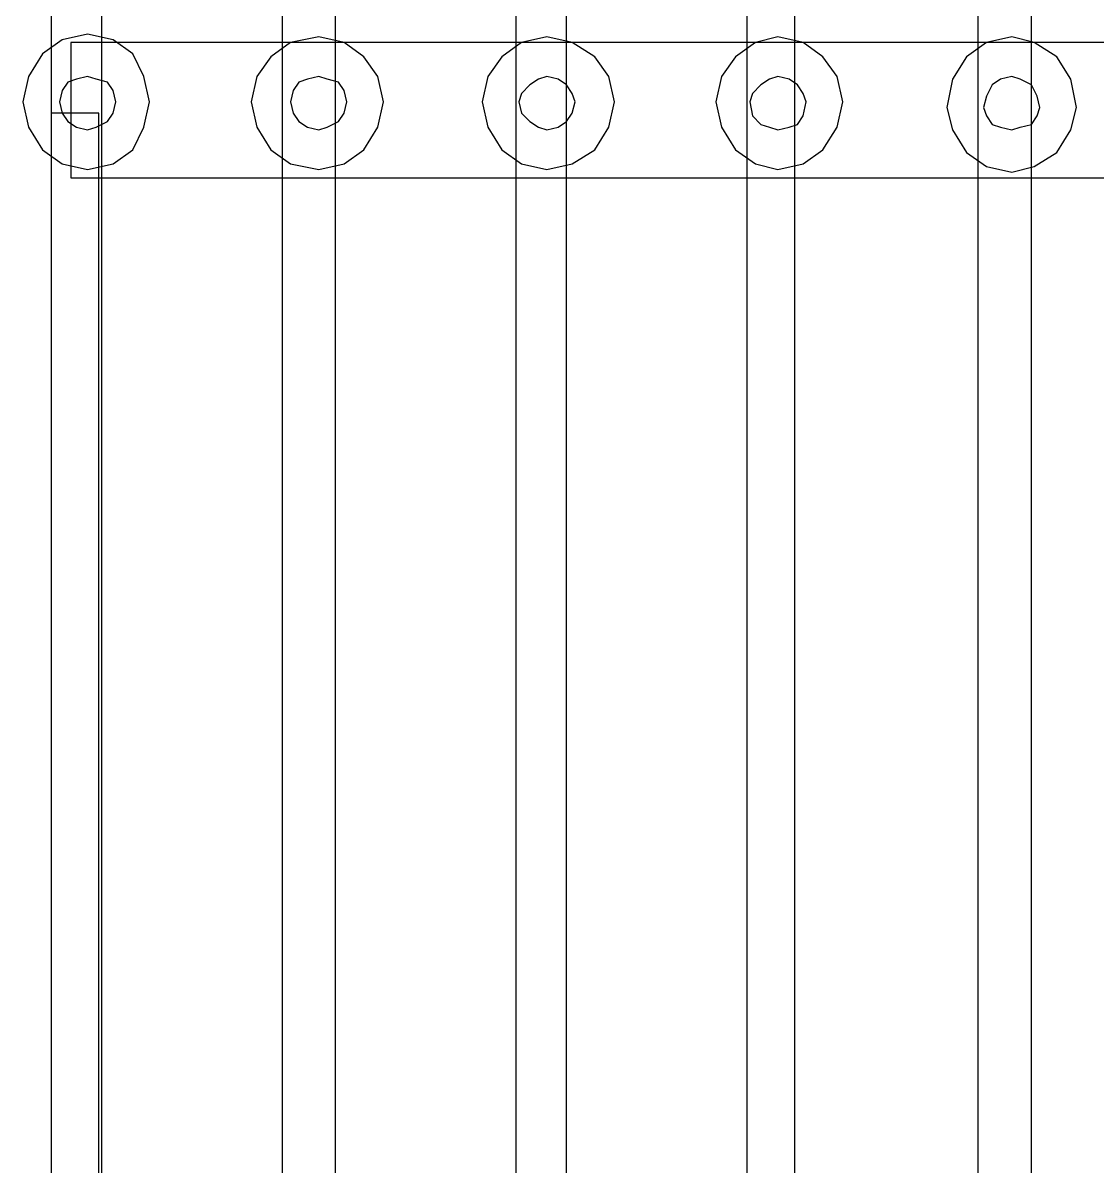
# Model space of a CAD drawing. Header units: centimetres. Extents: x -54 to 59, y -92 to 20.
# Drawn here: x -53.86 to -24.22, y -33.81 to -2.29 of the extents above; entities that cross this region are included whole.
import ezdxf

# ---------------------------------------------------------------- set-up
doc = ezdxf.new("R2010")
doc.units = ezdxf.units.CM
doc.header["$MEASUREMENT"] = 0
doc.layers.add('layer 1', color=7, linetype='Continuous')

msp = doc.modelspace()

# ---------------------------------------------------------------- linework, layer by layer
at = {"layer": 'layer 1', "color": 29}
for points, knots in [([(-53.08526, 1.59541), (-53.08526, 1.59541), (-51.68606, 1.59541), (-51.68606, 1.59541), (-51.68606, 1.59541), (-51.68606, 1.59541), (-51.68606, -81.8904), (-51.68606, -81.8904), (-51.68606, -81.8904), (-51.68606, -81.8904), (-53.08526, -81.8904), (-53.08526, -81.8904), (-53.08526, -81.8904), (-53.08526, -81.8904), (-53.08526, 1.59541), (-53.08526, 1.59541)], [0, 0, 0, 0, 0.25, 0.25, 0.25, 0.25, 0.5, 0.5, 0.5, 0.5, 0.75, 0.75, 0.75, 0.75, 1, 1, 1, 1]), ([(-46.71111, 1.59541), (-46.71111, 1.59541), (-46.32244, 1.59541), (-46.32244, 1.59541), (-46.32244, 1.59541), (-46.32244, 1.59541), (-45.93377, 1.59541), (-45.93377, 1.59541), (-45.93377, 1.59541), (-45.93377, 1.59541), (-45.62284, 1.59541), (-45.62284, 1.59541), (-45.62284, 1.59541), (-45.62284, 1.59541), (-45.23417, 1.59541), (-45.23417, 1.59541), (-45.23417, 1.59541), (-45.23417, 1.59541), (-45.23417, -19.23718), (-45.23417, -19.23718), (-45.23417, -19.23718), (-45.23417, -19.23718), (-45.23417, -40.1475), (-45.23417, -40.1475), (-45.23417, -40.1475), (-45.23417, -40.1475), (-45.23417, -60.98008), (-45.23417, -60.98008), (-45.23417, -60.98008), (-45.23417, -60.98008), (-45.23417, -81.8904), (-45.23417, -81.8904), (-45.23417, -81.8904), (-45.23417, -81.8904), (-45.62284, -81.8904), (-45.62284, -81.8904), (-45.62284, -81.8904), (-45.62284, -81.8904), (-45.93377, -81.8904), (-45.93377, -81.8904), (-45.93377, -81.8904), (-45.93377, -81.8904), (-46.32244, -81.8904), (-46.32244, -81.8904), (-46.32244, -81.8904), (-46.32244, -81.8904), (-46.71111, -81.8904), (-46.71111, -81.8904), (-46.71111, -81.8904), (-46.71111, -81.8904), (-46.71111, -60.98008), (-46.71111, -60.98008), (-46.71111, -60.98008), (-46.71111, -60.98008), (-46.71111, -40.1475), (-46.71111, -40.1475), (-46.71111, -40.1475), (-46.71111, -40.1475), (-46.71111, -19.23718), (-46.71111, -19.23718), (-46.71111, -19.23718), (-46.71111, -19.23718), (-46.71111, 1.59541), (-46.71111, 1.59541)], [0, 0, 0, 0, 0.0625, 0.0625, 0.0625, 0.0625, 0.125, 0.125, 0.125, 0.125, 0.1875, 0.1875, 0.1875, 0.1875, 0.25, 0.25, 0.25, 0.25, 0.3125, 0.3125, 0.3125, 0.3125, 0.375, 0.375, 0.375, 0.375, 0.4375, 0.4375, 0.4375, 0.4375, 0.5, 0.5, 0.5, 0.5, 0.5625, 0.5625, 0.5625, 0.5625, 0.625, 0.625, 0.625, 0.625, 0.6875, 0.6875, 0.6875, 0.6875, 0.75, 0.75, 0.75, 0.75, 0.8125, 0.8125, 0.8125, 0.8125, 0.875, 0.875, 0.875, 0.875, 0.9375, 0.9375, 0.9375, 0.9375, 1, 1, 1, 1]), ([(-40.25923, 1.59541), (-40.25923, 1.59541), (-39.94829, 1.59541), (-39.94829, 1.59541), (-39.94829, 1.59541), (-39.94829, 1.59541), (-39.63736, 1.59541), (-39.63736, 1.59541), (-39.63736, 1.59541), (-39.63736, 1.59541), (-39.24869, 1.59541), (-39.24869, 1.59541), (-39.24869, 1.59541), (-39.24869, 1.59541), (-38.86002, 1.59541), (-38.86002, 1.59541), (-38.86002, 1.59541), (-38.86002, 1.59541), (-38.86002, -19.23718), (-38.86002, -19.23718), (-38.86002, -19.23718), (-38.86002, -19.23718), (-38.86002, -40.1475), (-38.86002, -40.1475), (-38.86002, -40.1475), (-38.86002, -40.1475), (-38.86002, -60.98008), (-38.86002, -60.98008), (-38.86002, -60.98008), (-38.86002, -60.98008), (-38.86002, -81.8904), (-38.86002, -81.8904), (-38.86002, -81.8904), (-38.86002, -81.8904), (-39.24869, -81.8904), (-39.24869, -81.8904), (-39.24869, -81.8904), (-39.24869, -81.8904), (-39.63736, -81.8904), (-39.63736, -81.8904), (-39.63736, -81.8904), (-39.63736, -81.8904), (-39.94829, -81.8904), (-39.94829, -81.8904), (-39.94829, -81.8904), (-39.94829, -81.8904), (-40.25923, -81.8904), (-40.25923, -81.8904), (-40.25923, -81.8904), (-40.25923, -81.8904), (-40.25923, -60.98008), (-40.25923, -60.98008), (-40.25923, -60.98008), (-40.25923, -60.98008), (-40.25923, -40.1475), (-40.25923, -40.1475), (-40.25923, -40.1475), (-40.25923, -40.1475), (-40.25923, -19.23718), (-40.25923, -19.23718), (-40.25923, -19.23718), (-40.25923, -19.23718), (-40.25923, 1.59541), (-40.25923, 1.59541)], [0, 0, 0, 0, 0.0625, 0.0625, 0.0625, 0.0625, 0.125, 0.125, 0.125, 0.125, 0.1875, 0.1875, 0.1875, 0.1875, 0.25, 0.25, 0.25, 0.25, 0.3125, 0.3125, 0.3125, 0.3125, 0.375, 0.375, 0.375, 0.375, 0.4375, 0.4375, 0.4375, 0.4375, 0.5, 0.5, 0.5, 0.5, 0.5625, 0.5625, 0.5625, 0.5625, 0.625, 0.625, 0.625, 0.625, 0.6875, 0.6875, 0.6875, 0.6875, 0.75, 0.75, 0.75, 0.75, 0.8125, 0.8125, 0.8125, 0.8125, 0.875, 0.875, 0.875, 0.875, 0.9375, 0.9375, 0.9375, 0.9375, 1, 1, 1, 1]), ([(-33.88508, 1.59541), (-33.88508, 1.59541), (-33.57414, 1.59541), (-33.57414, 1.59541), (-33.57414, 1.59541), (-33.57414, 1.59541), (-33.18547, 1.59541), (-33.18547, 1.59541), (-33.18547, 1.59541), (-33.18547, 1.59541), (-32.87454, 1.59541), (-32.87454, 1.59541), (-32.87454, 1.59541), (-32.87454, 1.59541), (-32.56361, 1.59541), (-32.56361, 1.59541), (-32.56361, 1.59541), (-32.56361, 1.59541), (-32.56361, -19.23718), (-32.56361, -19.23718), (-32.56361, -19.23718), (-32.56361, -19.23718), (-32.56361, -40.1475), (-32.56361, -40.1475), (-32.56361, -40.1475), (-32.56361, -40.1475), (-32.56361, -60.98008), (-32.56361, -60.98008), (-32.56361, -60.98008), (-32.56361, -60.98008), (-32.56361, -81.8904), (-32.56361, -81.8904), (-32.56361, -81.8904), (-32.56361, -81.8904), (-32.87454, -81.8904), (-32.87454, -81.8904), (-32.87454, -81.8904), (-32.87454, -81.8904), (-33.18547, -81.8904), (-33.18547, -81.8904), (-33.18547, -81.8904), (-33.18547, -81.8904), (-33.57414, -81.8904), (-33.57414, -81.8904), (-33.57414, -81.8904), (-33.57414, -81.8904), (-33.88508, -81.8904), (-33.88508, -81.8904), (-33.88508, -81.8904), (-33.88508, -81.8904), (-33.88508, -60.98008), (-33.88508, -60.98008), (-33.88508, -60.98008), (-33.88508, -60.98008), (-33.88508, -40.1475), (-33.88508, -40.1475), (-33.88508, -40.1475), (-33.88508, -40.1475), (-33.88508, -19.23718), (-33.88508, -19.23718), (-33.88508, -19.23718), (-33.88508, -19.23718), (-33.88508, 1.59541), (-33.88508, 1.59541)], [0, 0, 0, 0, 0.0625, 0.0625, 0.0625, 0.0625, 0.125, 0.125, 0.125, 0.125, 0.1875, 0.1875, 0.1875, 0.1875, 0.25, 0.25, 0.25, 0.25, 0.3125, 0.3125, 0.3125, 0.3125, 0.375, 0.375, 0.375, 0.375, 0.4375, 0.4375, 0.4375, 0.4375, 0.5, 0.5, 0.5, 0.5, 0.5625, 0.5625, 0.5625, 0.5625, 0.625, 0.625, 0.625, 0.625, 0.6875, 0.6875, 0.6875, 0.6875, 0.75, 0.75, 0.75, 0.75, 0.8125, 0.8125, 0.8125, 0.8125, 0.875, 0.875, 0.875, 0.875, 0.9375, 0.9375, 0.9375, 0.9375, 1, 1, 1, 1]), ([(-27.51093, 1.59541), (-27.51093, 1.59541), (-27.12226, 1.59541), (-27.12226, 1.59541), (-27.12226, 1.59541), (-27.12226, 1.59541), (-26.73359, 1.59541), (-26.73359, 1.59541), (-26.73359, 1.59541), (-26.73359, 1.59541), (-26.42266, 1.59541), (-26.42266, 1.59541), (-26.42266, 1.59541), (-26.42266, 1.59541), (-26.03399, 1.59541), (-26.03399, 1.59541), (-26.03399, 1.59541), (-26.03399, 1.59541), (-26.03399, -19.23718), (-26.03399, -19.23718), (-26.03399, -19.23718), (-26.03399, -19.23718), (-26.03399, -40.1475), (-26.03399, -40.1475), (-26.03399, -40.1475), (-26.03399, -40.1475), (-26.03399, -60.98008), (-26.03399, -60.98008), (-26.03399, -60.98008), (-26.03399, -60.98008), (-26.03399, -81.8904), (-26.03399, -81.8904), (-26.03399, -81.8904), (-26.03399, -81.8904), (-26.42266, -81.8904), (-26.42266, -81.8904), (-26.42266, -81.8904), (-26.42266, -81.8904), (-26.73359, -81.8904), (-26.73359, -81.8904), (-26.73359, -81.8904), (-26.73359, -81.8904), (-27.12226, -81.8904), (-27.12226, -81.8904), (-27.12226, -81.8904), (-27.12226, -81.8904), (-27.51093, -81.8904), (-27.51093, -81.8904), (-27.51093, -81.8904), (-27.51093, -81.8904), (-27.51093, -60.98008), (-27.51093, -60.98008), (-27.51093, -60.98008), (-27.51093, -60.98008), (-27.51093, -40.1475), (-27.51093, -40.1475), (-27.51093, -40.1475), (-27.51093, -40.1475), (-27.51093, -19.23718), (-27.51093, -19.23718), (-27.51093, -19.23718), (-27.51093, -19.23718), (-27.51093, 1.59541), (-27.51093, 1.59541)], [0, 0, 0, 0, 0.0625, 0.0625, 0.0625, 0.0625, 0.125, 0.125, 0.125, 0.125, 0.1875, 0.1875, 0.1875, 0.1875, 0.25, 0.25, 0.25, 0.25, 0.3125, 0.3125, 0.3125, 0.3125, 0.375, 0.375, 0.375, 0.375, 0.4375, 0.4375, 0.4375, 0.4375, 0.5, 0.5, 0.5, 0.5, 0.5625, 0.5625, 0.5625, 0.5625, 0.625, 0.625, 0.625, 0.625, 0.6875, 0.6875, 0.6875, 0.6875, 0.75, 0.75, 0.75, 0.75, 0.8125, 0.8125, 0.8125, 0.8125, 0.875, 0.875, 0.875, 0.875, 0.9375, 0.9375, 0.9375, 0.9375, 1, 1, 1, 1]), ([(-52.07472, -2.6022), (-52.07472, -2.6022), (-51.37512, -2.75767), (-51.37512, -2.75767), (-51.37512, -2.75767), (-51.37512, -2.75767), (-50.83099, -3.14633), (-50.83099, -3.14633), (-50.83099, -3.14633), (-50.83099, -3.14633), (-50.52005, -3.7682), (-50.52005, -3.7682), (-50.52005, -3.7682), (-50.52005, -3.7682), (-50.36459, -4.4678), (-50.36459, -4.4678), (-50.36459, -4.4678), (-50.36459, -4.4678), (-50.52005, -5.16741), (-50.52005, -5.16741), (-50.52005, -5.16741), (-50.52005, -5.16741), (-50.83099, -5.78927), (-50.83099, -5.78927), (-50.83099, -5.78927), (-50.83099, -5.78927), (-51.37512, -6.17794), (-51.37512, -6.17794), (-51.37512, -6.17794), (-51.37512, -6.17794), (-52.07472, -6.33341), (-52.07472, -6.33341), (-52.07472, -6.33341), (-52.07472, -6.33341), (-52.77433, -6.17794), (-52.77433, -6.17794), (-52.77433, -6.17794), (-52.77433, -6.17794), (-53.31846, -5.78927), (-53.31846, -5.78927), (-53.31846, -5.78927), (-53.31846, -5.78927), (-53.70713, -5.16741), (-53.70713, -5.16741), (-53.70713, -5.16741), (-53.70713, -5.16741), (-53.86259, -4.4678), (-53.86259, -4.4678), (-53.86259, -4.4678), (-53.86259, -4.4678), (-53.70713, -3.7682), (-53.70713, -3.7682), (-53.70713, -3.7682), (-53.70713, -3.7682), (-53.31846, -3.14633), (-53.31846, -3.14633), (-53.31846, -3.14633), (-53.31846, -3.14633), (-52.77433, -2.75767), (-52.77433, -2.75767), (-52.77433, -2.75767), (-52.77433, -2.75767), (-52.07472, -2.6022), (-52.07472, -2.6022)], [0, 0, 0, 0, 0.0625, 0.0625, 0.0625, 0.0625, 0.125, 0.125, 0.125, 0.125, 0.1875, 0.1875, 0.1875, 0.1875, 0.25, 0.25, 0.25, 0.25, 0.3125, 0.3125, 0.3125, 0.3125, 0.375, 0.375, 0.375, 0.375, 0.4375, 0.4375, 0.4375, 0.4375, 0.5, 0.5, 0.5, 0.5, 0.5625, 0.5625, 0.5625, 0.5625, 0.625, 0.625, 0.625, 0.625, 0.6875, 0.6875, 0.6875, 0.6875, 0.75, 0.75, 0.75, 0.75, 0.8125, 0.8125, 0.8125, 0.8125, 0.875, 0.875, 0.875, 0.875, 0.9375, 0.9375, 0.9375, 0.9375, 1, 1, 1, 1]), ([(-45.70057, -2.67993), (-45.70057, -2.67993), (-45.00097, -2.8354), (-45.00097, -2.8354), (-45.00097, -2.8354), (-45.00097, -2.8354), (-44.45684, -3.22407), (-44.45684, -3.22407), (-44.45684, -3.22407), (-44.45684, -3.22407), (-44.06817, -3.7682), (-44.06817, -3.7682), (-44.06817, -3.7682), (-44.06817, -3.7682), (-43.9127, -4.4678), (-43.9127, -4.4678), (-43.9127, -4.4678), (-43.9127, -4.4678), (-44.06817, -5.16741), (-44.06817, -5.16741), (-44.06817, -5.16741), (-44.06817, -5.16741), (-44.45684, -5.78927), (-44.45684, -5.78927), (-44.45684, -5.78927), (-44.45684, -5.78927), (-45.00097, -6.17794), (-45.00097, -6.17794), (-45.00097, -6.17794), (-45.00097, -6.17794), (-45.70057, -6.33341), (-45.70057, -6.33341), (-45.70057, -6.33341), (-45.70057, -6.33341), (-46.47791, -6.17794), (-46.47791, -6.17794), (-46.47791, -6.17794), (-46.47791, -6.17794), (-47.02204, -5.78927), (-47.02204, -5.78927), (-47.02204, -5.78927), (-47.02204, -5.78927), (-47.41071, -5.16741), (-47.41071, -5.16741), (-47.41071, -5.16741), (-47.41071, -5.16741), (-47.56618, -4.4678), (-47.56618, -4.4678), (-47.56618, -4.4678), (-47.56618, -4.4678), (-47.41071, -3.7682), (-47.41071, -3.7682), (-47.41071, -3.7682), (-47.41071, -3.7682), (-47.02204, -3.22407), (-47.02204, -3.22407), (-47.02204, -3.22407), (-47.02204, -3.22407), (-46.47791, -2.8354), (-46.47791, -2.8354), (-46.47791, -2.8354), (-46.47791, -2.8354), (-45.70057, -2.67993), (-45.70057, -2.67993)], [0, 0, 0, 0, 0.0625, 0.0625, 0.0625, 0.0625, 0.125, 0.125, 0.125, 0.125, 0.1875, 0.1875, 0.1875, 0.1875, 0.25, 0.25, 0.25, 0.25, 0.3125, 0.3125, 0.3125, 0.3125, 0.375, 0.375, 0.375, 0.375, 0.4375, 0.4375, 0.4375, 0.4375, 0.5, 0.5, 0.5, 0.5, 0.5625, 0.5625, 0.5625, 0.5625, 0.625, 0.625, 0.625, 0.625, 0.6875, 0.6875, 0.6875, 0.6875, 0.75, 0.75, 0.75, 0.75, 0.8125, 0.8125, 0.8125, 0.8125, 0.875, 0.875, 0.875, 0.875, 0.9375, 0.9375, 0.9375, 0.9375, 1, 1, 1, 1]), ([(-39.40416, -2.67993), (-39.40416, -2.67993), (-38.70456, -2.8354), (-38.70456, -2.8354), (-38.70456, -2.8354), (-38.70456, -2.8354), (-38.08269, -3.22407), (-38.08269, -3.22407), (-38.08269, -3.22407), (-38.08269, -3.22407), (-37.69402, -3.7682), (-37.69402, -3.7682), (-37.69402, -3.7682), (-37.69402, -3.7682), (-37.53855, -4.4678), (-37.53855, -4.4678), (-37.53855, -4.4678), (-37.53855, -4.4678), (-37.69402, -5.16741), (-37.69402, -5.16741), (-37.69402, -5.16741), (-37.69402, -5.16741), (-38.08269, -5.78927), (-38.08269, -5.78927), (-38.08269, -5.78927), (-38.08269, -5.78927), (-38.70456, -6.17794), (-38.70456, -6.17794), (-38.70456, -6.17794), (-38.70456, -6.17794), (-39.40416, -6.33341), (-39.40416, -6.33341), (-39.40416, -6.33341), (-39.40416, -6.33341), (-40.10376, -6.17794), (-40.10376, -6.17794), (-40.10376, -6.17794), (-40.10376, -6.17794), (-40.64789, -5.78927), (-40.64789, -5.78927), (-40.64789, -5.78927), (-40.64789, -5.78927), (-41.03656, -5.16741), (-41.03656, -5.16741), (-41.03656, -5.16741), (-41.03656, -5.16741), (-41.19203, -4.4678), (-41.19203, -4.4678), (-41.19203, -4.4678), (-41.19203, -4.4678), (-41.03656, -3.7682), (-41.03656, -3.7682), (-41.03656, -3.7682), (-41.03656, -3.7682), (-40.64789, -3.22407), (-40.64789, -3.22407), (-40.64789, -3.22407), (-40.64789, -3.22407), (-40.10376, -2.8354), (-40.10376, -2.8354), (-40.10376, -2.8354), (-40.10376, -2.8354), (-39.40416, -2.67993), (-39.40416, -2.67993)], [0, 0, 0, 0, 0.0625, 0.0625, 0.0625, 0.0625, 0.125, 0.125, 0.125, 0.125, 0.1875, 0.1875, 0.1875, 0.1875, 0.25, 0.25, 0.25, 0.25, 0.3125, 0.3125, 0.3125, 0.3125, 0.375, 0.375, 0.375, 0.375, 0.4375, 0.4375, 0.4375, 0.4375, 0.5, 0.5, 0.5, 0.5, 0.5625, 0.5625, 0.5625, 0.5625, 0.625, 0.625, 0.625, 0.625, 0.6875, 0.6875, 0.6875, 0.6875, 0.75, 0.75, 0.75, 0.75, 0.8125, 0.8125, 0.8125, 0.8125, 0.875, 0.875, 0.875, 0.875, 0.9375, 0.9375, 0.9375, 0.9375, 1, 1, 1, 1]), ([(-33.03001, -2.67993), (-33.03001, -2.67993), (-32.33041, -2.8354), (-32.33041, -2.8354), (-32.33041, -2.8354), (-32.33041, -2.8354), (-31.78627, -3.22407), (-31.78627, -3.22407), (-31.78627, -3.22407), (-31.78627, -3.22407), (-31.3976, -3.7682), (-31.3976, -3.7682), (-31.3976, -3.7682), (-31.3976, -3.7682), (-31.24214, -4.4678), (-31.24214, -4.4678), (-31.24214, -4.4678), (-31.24214, -4.4678), (-31.3976, -5.16741), (-31.3976, -5.16741), (-31.3976, -5.16741), (-31.3976, -5.16741), (-31.78627, -5.78927), (-31.78627, -5.78927), (-31.78627, -5.78927), (-31.78627, -5.78927), (-32.33041, -6.17794), (-32.33041, -6.17794), (-32.33041, -6.17794), (-32.33041, -6.17794), (-33.03001, -6.33341), (-33.03001, -6.33341), (-33.03001, -6.33341), (-33.03001, -6.33341), (-33.65188, -6.17794), (-33.65188, -6.17794), (-33.65188, -6.17794), (-33.65188, -6.17794), (-34.19601, -5.78927), (-34.19601, -5.78927), (-34.19601, -5.78927), (-34.19601, -5.78927), (-34.58468, -5.16741), (-34.58468, -5.16741), (-34.58468, -5.16741), (-34.58468, -5.16741), (-34.74014, -4.4678), (-34.74014, -4.4678), (-34.74014, -4.4678), (-34.74014, -4.4678), (-34.58468, -3.7682), (-34.58468, -3.7682), (-34.58468, -3.7682), (-34.58468, -3.7682), (-34.19601, -3.22407), (-34.19601, -3.22407), (-34.19601, -3.22407), (-34.19601, -3.22407), (-33.65188, -2.8354), (-33.65188, -2.8354), (-33.65188, -2.8354), (-33.65188, -2.8354), (-33.03001, -2.67993), (-33.03001, -2.67993)], [0, 0, 0, 0, 0.0625, 0.0625, 0.0625, 0.0625, 0.125, 0.125, 0.125, 0.125, 0.1875, 0.1875, 0.1875, 0.1875, 0.25, 0.25, 0.25, 0.25, 0.3125, 0.3125, 0.3125, 0.3125, 0.375, 0.375, 0.375, 0.375, 0.4375, 0.4375, 0.4375, 0.4375, 0.5, 0.5, 0.5, 0.5, 0.5625, 0.5625, 0.5625, 0.5625, 0.625, 0.625, 0.625, 0.625, 0.6875, 0.6875, 0.6875, 0.6875, 0.75, 0.75, 0.75, 0.75, 0.8125, 0.8125, 0.8125, 0.8125, 0.875, 0.875, 0.875, 0.875, 0.9375, 0.9375, 0.9375, 0.9375, 1, 1, 1, 1]), ([(-26.57812, -2.67993), (-26.57812, -2.67993), (-25.95626, -2.8354), (-25.95626, -2.8354), (-25.95626, -2.8354), (-25.95626, -2.8354), (-25.33439, -3.22407), (-25.33439, -3.22407), (-25.33439, -3.22407), (-25.33439, -3.22407), (-24.94572, -3.84594), (-24.94572, -3.84594), (-24.94572, -3.84594), (-24.94572, -3.84594), (-24.79025, -4.62327), (-24.79025, -4.62327), (-24.79025, -4.62327), (-24.79025, -4.62327), (-24.94572, -5.24514), (-24.94572, -5.24514), (-24.94572, -5.24514), (-24.94572, -5.24514), (-25.33439, -5.86701), (-25.33439, -5.86701), (-25.33439, -5.86701), (-25.33439, -5.86701), (-25.95626, -6.25567), (-25.95626, -6.25567), (-25.95626, -6.25567), (-25.95626, -6.25567), (-26.57812, -6.41114), (-26.57812, -6.41114), (-26.57812, -6.41114), (-26.57812, -6.41114), (-27.27773, -6.25567), (-27.27773, -6.25567), (-27.27773, -6.25567), (-27.27773, -6.25567), (-27.82186, -5.86701), (-27.82186, -5.86701), (-27.82186, -5.86701), (-27.82186, -5.86701), (-28.21053, -5.24514), (-28.21053, -5.24514), (-28.21053, -5.24514), (-28.21053, -5.24514), (-28.36599, -4.62327), (-28.36599, -4.62327), (-28.36599, -4.62327), (-28.36599, -4.62327), (-28.21053, -3.84594), (-28.21053, -3.84594), (-28.21053, -3.84594), (-28.21053, -3.84594), (-27.82186, -3.22407), (-27.82186, -3.22407), (-27.82186, -3.22407), (-27.82186, -3.22407), (-27.27773, -2.8354), (-27.27773, -2.8354), (-27.27773, -2.8354), (-27.27773, -2.8354), (-26.57812, -2.67993), (-26.57812, -2.67993)], [0, 0, 0, 0, 0.0625, 0.0625, 0.0625, 0.0625, 0.125, 0.125, 0.125, 0.125, 0.1875, 0.1875, 0.1875, 0.1875, 0.25, 0.25, 0.25, 0.25, 0.3125, 0.3125, 0.3125, 0.3125, 0.375, 0.375, 0.375, 0.375, 0.4375, 0.4375, 0.4375, 0.4375, 0.5, 0.5, 0.5, 0.5, 0.5625, 0.5625, 0.5625, 0.5625, 0.625, 0.625, 0.625, 0.625, 0.6875, 0.6875, 0.6875, 0.6875, 0.75, 0.75, 0.75, 0.75, 0.8125, 0.8125, 0.8125, 0.8125, 0.875, 0.875, 0.875, 0.875, 0.9375, 0.9375, 0.9375, 0.9375, 1, 1, 1, 1]), ([(-53.08526, -4.77874), (-53.08526, -4.77874), (-51.76379, -4.77874), (-51.76379, -4.77874), (-51.76379, -4.77874), (-51.76379, -4.77874), (-51.76379, -64.08943), (-51.76379, -64.08943), (-51.76379, -64.08943), (-51.76379, -64.08943), (-53.08526, -64.08943), (-53.08526, -64.08943), (-53.08526, -64.08943), (-53.08526, -64.08943), (-53.08526, -4.77874), (-53.08526, -4.77874)], [0, 0, 0, 0, 0.25, 0.25, 0.25, 0.25, 0.5, 0.5, 0.5, 0.5, 0.75, 0.75, 0.75, 0.75, 1, 1, 1, 1])]:
    msp.add_open_spline(points, degree=3, knots=knots, dxfattribs=at)
at = {"layer": 'layer 1', "color": 44}
msp.add_open_spline([(-52.54112, -2.8354), (-52.54112, -2.8354), (56.82996, -2.8354), (56.82996, -2.8354), (56.82996, -2.8354), (56.82996, -2.8354), (56.82996, -6.56661), (56.82996, -6.56661), (56.82996, -6.56661), (56.82996, -6.56661), (-52.54112, -6.56661), (-52.54112, -6.56661), (-52.54112, -6.56661), (-52.54112, -6.56661), (-52.54112, -2.8354), (-52.54112, -2.8354)], degree=3, knots=[0, 0, 0, 0, 0.25, 0.25, 0.25, 0.25, 0.5, 0.5, 0.5, 0.5, 0.75, 0.75, 0.75, 0.75, 1, 1, 1, 1], dxfattribs=at)
at = {"layer": 'layer 1', "color": 42}
for points in [[(-52.07472, -3.7682), (-52.07472, -3.7682), (-51.84152, -3.84594), (-51.84152, -3.84594), (-51.84152, -3.84594), (-51.84152, -3.84594), (-51.53059, -3.92367), (-51.53059, -3.92367), (-51.53059, -3.92367), (-51.53059, -3.92367), (-51.37512, -4.15687), (-51.37512, -4.15687), (-51.37512, -4.15687), (-51.37512, -4.15687), (-51.29739, -4.4678), (-51.29739, -4.4678), (-51.29739, -4.4678), (-51.29739, -4.4678), (-51.37512, -4.77874), (-51.37512, -4.77874), (-51.37512, -4.77874), (-51.37512, -4.77874), (-51.53059, -5.01194), (-51.53059, -5.01194), (-51.53059, -5.01194), (-51.53059, -5.01194), (-51.84152, -5.16741), (-51.84152, -5.16741), (-51.84152, -5.16741), (-51.84152, -5.16741), (-52.07472, -5.24514), (-52.07472, -5.24514), (-52.07472, -5.24514), (-52.07472, -5.24514), (-52.38566, -5.16741), (-52.38566, -5.16741), (-52.38566, -5.16741), (-52.38566, -5.16741), (-52.61886, -5.01194), (-52.61886, -5.01194), (-52.61886, -5.01194), (-52.61886, -5.01194), (-52.77433, -4.77874), (-52.77433, -4.77874), (-52.77433, -4.77874), (-52.77433, -4.77874), (-52.85206, -4.4678), (-52.85206, -4.4678), (-52.85206, -4.4678), (-52.85206, -4.4678), (-52.77433, -4.15687), (-52.77433, -4.15687), (-52.77433, -4.15687), (-52.77433, -4.15687), (-52.61886, -3.92367), (-52.61886, -3.92367), (-52.61886, -3.92367), (-52.61886, -3.92367), (-52.38566, -3.84594), (-52.38566, -3.84594), (-52.38566, -3.84594), (-52.38566, -3.84594), (-52.07472, -3.7682), (-52.07472, -3.7682)], [(-45.70057, -3.7682), (-45.70057, -3.7682), (-45.46737, -3.84594), (-45.46737, -3.84594), (-45.46737, -3.84594), (-45.46737, -3.84594), (-45.15644, -3.92367), (-45.15644, -3.92367), (-45.15644, -3.92367), (-45.15644, -3.92367), (-45.00097, -4.15687), (-45.00097, -4.15687), (-45.00097, -4.15687), (-45.00097, -4.15687), (-44.92324, -4.4678), (-44.92324, -4.4678), (-44.92324, -4.4678), (-44.92324, -4.4678), (-45.00097, -4.77874), (-45.00097, -4.77874), (-45.00097, -4.77874), (-45.00097, -4.77874), (-45.15644, -5.01194), (-45.15644, -5.01194), (-45.15644, -5.01194), (-45.15644, -5.01194), (-45.46737, -5.16741), (-45.46737, -5.16741), (-45.46737, -5.16741), (-45.46737, -5.16741), (-45.70057, -5.24514), (-45.70057, -5.24514), (-45.70057, -5.24514), (-45.70057, -5.24514), (-46.01151, -5.16741), (-46.01151, -5.16741), (-46.01151, -5.16741), (-46.01151, -5.16741), (-46.24471, -5.01194), (-46.24471, -5.01194), (-46.24471, -5.01194), (-46.24471, -5.01194), (-46.40018, -4.77874), (-46.40018, -4.77874), (-46.40018, -4.77874), (-46.40018, -4.77874), (-46.47791, -4.4678), (-46.47791, -4.4678), (-46.47791, -4.4678), (-46.47791, -4.4678), (-46.40018, -4.15687), (-46.40018, -4.15687), (-46.40018, -4.15687), (-46.40018, -4.15687), (-46.24471, -3.92367), (-46.24471, -3.92367), (-46.24471, -3.92367), (-46.24471, -3.92367), (-46.01151, -3.84594), (-46.01151, -3.84594), (-46.01151, -3.84594), (-46.01151, -3.84594), (-45.70057, -3.7682), (-45.70057, -3.7682)], [(-39.40416, -3.7682), (-39.40416, -3.7682), (-39.09322, -3.84594), (-39.09322, -3.84594), (-39.09322, -3.84594), (-39.09322, -3.84594), (-38.86002, -4.0014), (-38.86002, -4.0014), (-38.86002, -4.0014), (-38.86002, -4.0014), (-38.70456, -4.2346), (-38.70456, -4.2346), (-38.70456, -4.2346), (-38.70456, -4.2346), (-38.62682, -4.4678), (-38.62682, -4.4678), (-38.62682, -4.4678), (-38.62682, -4.4678), (-38.70456, -4.77874), (-38.70456, -4.77874), (-38.70456, -4.77874), (-38.70456, -4.77874), (-38.86002, -5.01194), (-38.86002, -5.01194), (-38.86002, -5.01194), (-38.86002, -5.01194), (-39.09322, -5.16741), (-39.09322, -5.16741), (-39.09322, -5.16741), (-39.09322, -5.16741), (-39.40416, -5.24514), (-39.40416, -5.24514), (-39.40416, -5.24514), (-39.40416, -5.24514), (-39.63736, -5.16741), (-39.63736, -5.16741), (-39.63736, -5.16741), (-39.63736, -5.16741), (-39.87056, -5.01194), (-39.87056, -5.01194), (-39.87056, -5.01194), (-39.87056, -5.01194), (-40.10376, -4.77874), (-40.10376, -4.77874), (-40.10376, -4.77874), (-40.10376, -4.77874), (-40.18149, -4.4678), (-40.18149, -4.4678), (-40.18149, -4.4678), (-40.18149, -4.4678), (-40.10376, -4.2346), (-40.10376, -4.2346), (-40.10376, -4.2346), (-40.10376, -4.2346), (-39.87056, -4.0014), (-39.87056, -4.0014), (-39.87056, -4.0014), (-39.87056, -4.0014), (-39.63736, -3.84594), (-39.63736, -3.84594), (-39.63736, -3.84594), (-39.63736, -3.84594), (-39.40416, -3.7682), (-39.40416, -3.7682)], [(-33.03001, -3.7682), (-33.03001, -3.7682), (-32.71907, -3.84594), (-32.71907, -3.84594), (-32.71907, -3.84594), (-32.71907, -3.84594), (-32.48587, -4.0014), (-32.48587, -4.0014), (-32.48587, -4.0014), (-32.48587, -4.0014), (-32.33041, -4.2346), (-32.33041, -4.2346), (-32.33041, -4.2346), (-32.33041, -4.2346), (-32.25267, -4.4678), (-32.25267, -4.4678), (-32.25267, -4.4678), (-32.25267, -4.4678), (-32.33041, -4.85647), (-32.33041, -4.85647), (-32.33041, -4.85647), (-32.33041, -4.85647), (-32.48587, -5.08967), (-32.48587, -5.08967), (-32.48587, -5.08967), (-32.48587, -5.08967), (-32.71907, -5.16741), (-32.71907, -5.16741), (-32.71907, -5.16741), (-32.71907, -5.16741), (-33.03001, -5.24514), (-33.03001, -5.24514), (-33.03001, -5.24514), (-33.03001, -5.24514), (-33.26321, -5.16741), (-33.26321, -5.16741), (-33.26321, -5.16741), (-33.26321, -5.16741), (-33.49641, -5.08967), (-33.49641, -5.08967), (-33.49641, -5.08967), (-33.49641, -5.08967), (-33.72961, -4.85647), (-33.72961, -4.85647), (-33.72961, -4.85647), (-33.72961, -4.85647), (-33.80734, -4.4678), (-33.80734, -4.4678), (-33.80734, -4.4678), (-33.80734, -4.4678), (-33.72961, -4.2346), (-33.72961, -4.2346), (-33.72961, -4.2346), (-33.72961, -4.2346), (-33.49641, -4.0014), (-33.49641, -4.0014), (-33.49641, -4.0014), (-33.49641, -4.0014), (-33.26321, -3.84594), (-33.26321, -3.84594), (-33.26321, -3.84594), (-33.26321, -3.84594), (-33.03001, -3.7682), (-33.03001, -3.7682)], [(-26.57812, -3.7682), (-26.57812, -3.7682), (-26.34492, -3.84594), (-26.34492, -3.84594), (-26.34492, -3.84594), (-26.34492, -3.84594), (-26.03399, -4.0014), (-26.03399, -4.0014), (-26.03399, -4.0014), (-26.03399, -4.0014), (-25.87852, -4.31234), (-25.87852, -4.31234), (-25.87852, -4.31234), (-25.87852, -4.31234), (-25.80079, -4.62327), (-25.80079, -4.62327), (-25.80079, -4.62327), (-25.80079, -4.62327), (-25.87852, -4.85647), (-25.87852, -4.85647), (-25.87852, -4.85647), (-25.87852, -4.85647), (-26.03399, -5.08967), (-26.03399, -5.08967), (-26.03399, -5.08967), (-26.03399, -5.08967), (-26.34492, -5.16741), (-26.34492, -5.16741), (-26.34492, -5.16741), (-26.34492, -5.16741), (-26.57812, -5.24514), (-26.57812, -5.24514), (-26.57812, -5.24514), (-26.57812, -5.24514), (-26.88906, -5.16741), (-26.88906, -5.16741), (-26.88906, -5.16741), (-26.88906, -5.16741), (-27.12226, -5.08967), (-27.12226, -5.08967), (-27.12226, -5.08967), (-27.12226, -5.08967), (-27.27773, -4.85647), (-27.27773, -4.85647), (-27.27773, -4.85647), (-27.27773, -4.85647), (-27.35546, -4.62327), (-27.35546, -4.62327), (-27.35546, -4.62327), (-27.35546, -4.62327), (-27.27773, -4.31234), (-27.27773, -4.31234), (-27.27773, -4.31234), (-27.27773, -4.31234), (-27.12226, -4.0014), (-27.12226, -4.0014), (-27.12226, -4.0014), (-27.12226, -4.0014), (-26.88906, -3.84594), (-26.88906, -3.84594), (-26.88906, -3.84594), (-26.88906, -3.84594), (-26.57812, -3.7682), (-26.57812, -3.7682)]]:
    msp.add_open_spline(points, degree=3, knots=[0, 0, 0, 0, 0.0625, 0.0625, 0.0625, 0.0625, 0.125, 0.125, 0.125, 0.125, 0.1875, 0.1875, 0.1875, 0.1875, 0.25, 0.25, 0.25, 0.25, 0.3125, 0.3125, 0.3125, 0.3125, 0.375, 0.375, 0.375, 0.375, 0.4375, 0.4375, 0.4375, 0.4375, 0.5, 0.5, 0.5, 0.5, 0.5625, 0.5625, 0.5625, 0.5625, 0.625, 0.625, 0.625, 0.625, 0.6875, 0.6875, 0.6875, 0.6875, 0.75, 0.75, 0.75, 0.75, 0.8125, 0.8125, 0.8125, 0.8125, 0.875, 0.875, 0.875, 0.875, 0.9375, 0.9375, 0.9375, 0.9375, 1, 1, 1, 1], dxfattribs=at)

doc.saveas('drawing.dxf')
